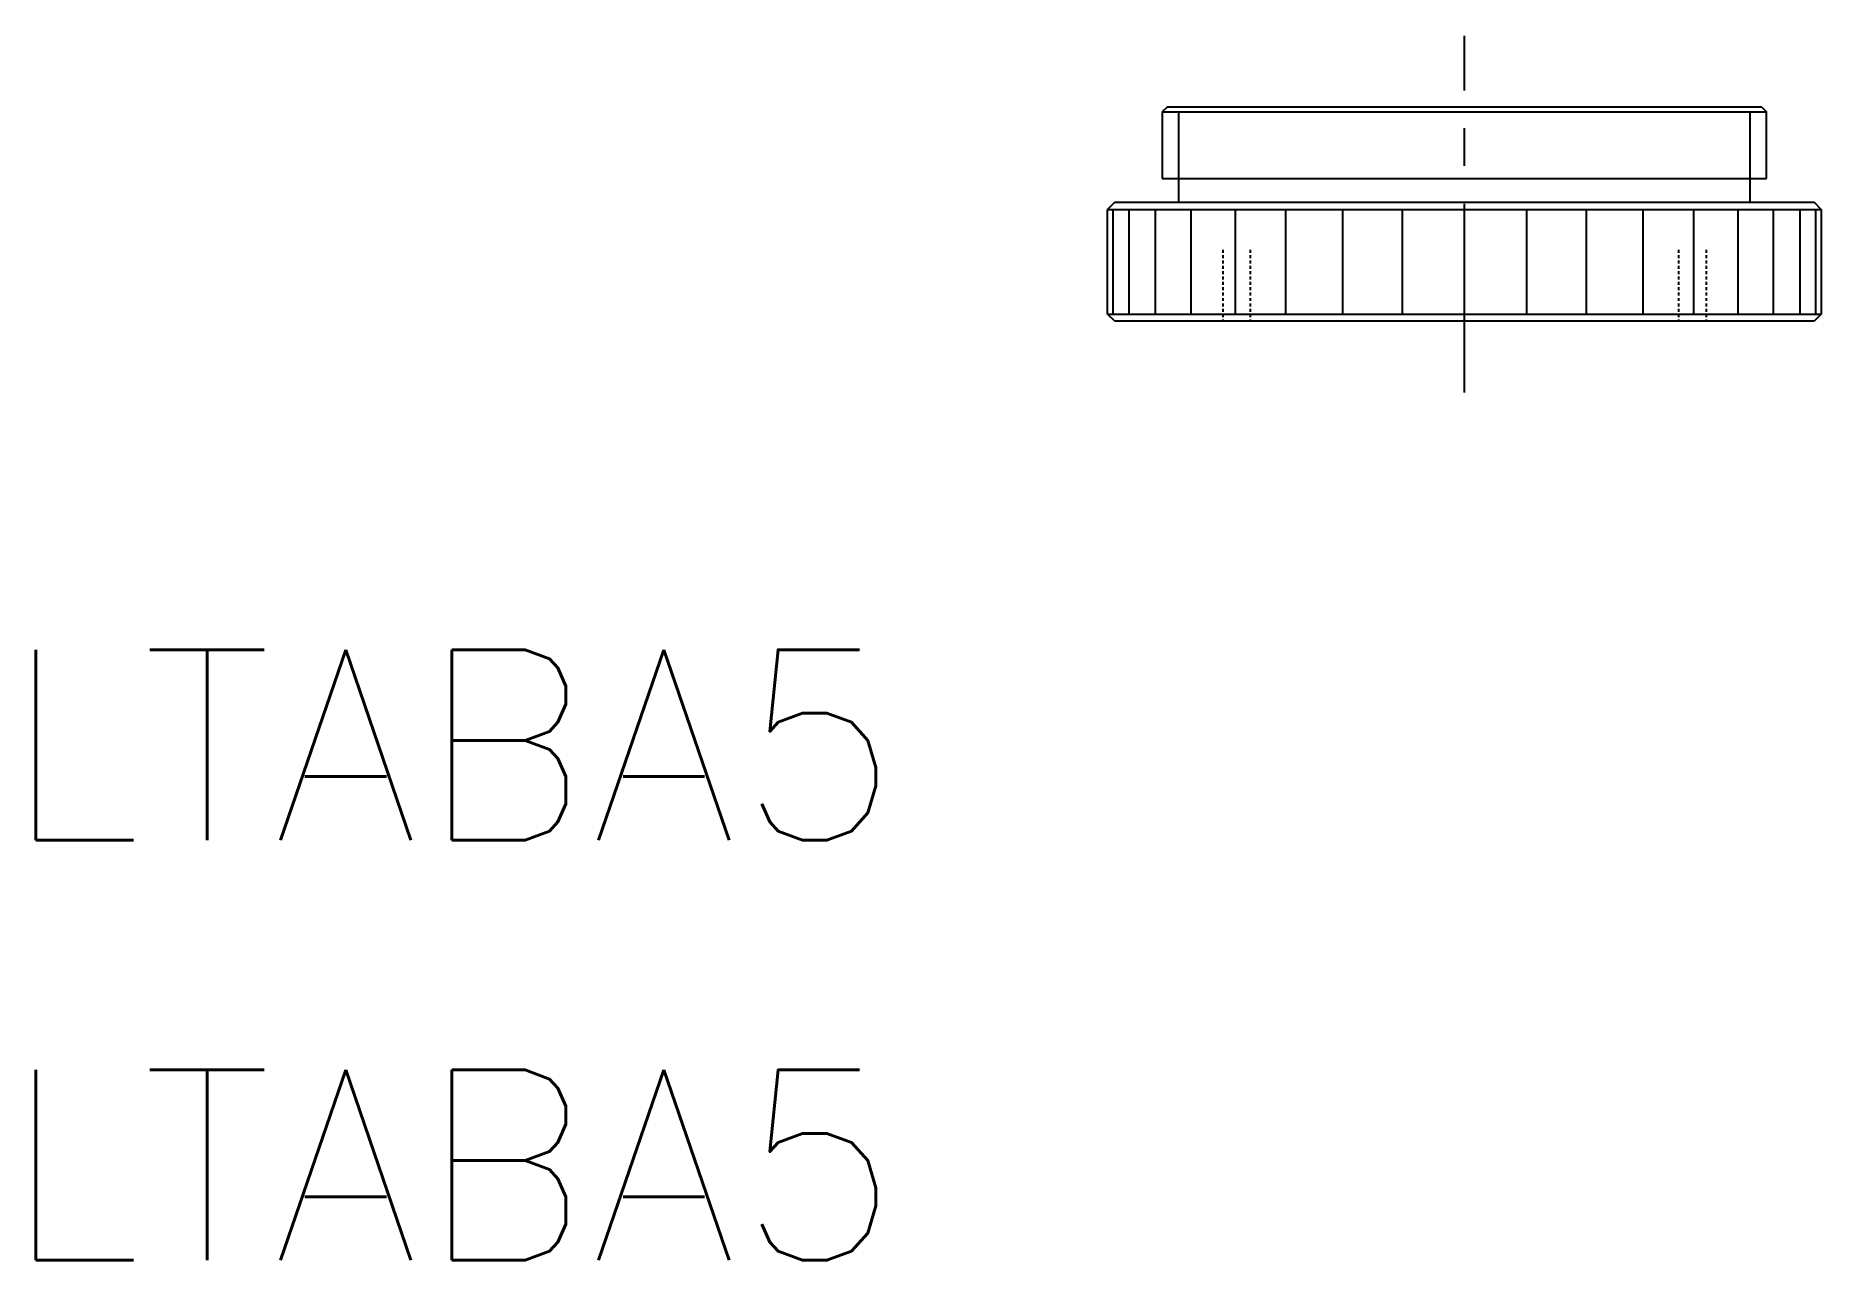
# Model space of a CAD drawing. Extents: x 14.7 to 89.8, y 32.5 to 84.
import ezdxf

# ---------------------------------------------------------------- set-up
doc = ezdxf.new("R2010")
doc.units = 0
doc.header["$LTSCALE"] = 0.25
doc.linetypes.add('CENTER', pattern=[50.8, 31.75, -6.35, 6.35, -6.35])
doc.linetypes.add('DASHED', pattern=[0.75, 0.5, -0.25])
doc.layers.get('0').update_dxf_attribs({"linetype": 'CONTINUOUS'})
doc.layers.add('CENTER', color=1, linetype='CENTER')
doc.styles.get("Standard").update_dxf_attribs({"font": 'txt.shx', "bigfont": 'extfont.shx'})

msp = doc.modelspace()

# ---------------------------------------------------------------- linework, layer by layer
at = {"linetype": 'CONTINUOUS'}
for p, q in [((62.252, 80.98), (62.052, 80.78)), ((62.052, 80.78), (62.052, 77.98)), ((86.752, 80.98), (62.252, 80.98)), ((87.252, 80.98), (86.752, 80.98)), ((87.252, 80.98), (87.452, 80.78)), ((87.452, 77.98), (87.452, 80.78)), ((62.052, 77.98), (87.452, 77.98)), ((62.752, 76.98), (62.752, 77.98)), ((86.752, 77.98), (86.752, 76.98)), ((60.052, 76.98), (59.752, 76.68)), ((59.752, 72.28), (59.752, 76.68)), ((60.052, 76.98), (89.452, 76.98)), ((89.752, 76.68), (89.452, 76.98)), ((89.752, 76.68), (89.752, 72.28)), ((60.052, 71.98), (59.752, 72.28)), ((89.752, 72.28), (89.452, 71.98)), ((89.452, 71.98), (60.052, 71.98))]:
    msp.add_line(p, q, dxfattribs=at)
at = {"color": 3, "linetype": 'CONTINUOUS'}
for p, q in [((62.052, 80.78), (87.452, 80.78)), ((62.752, 77.98), (62.752, 80.78)), ((86.752, 80.78), (86.752, 77.98)), ((59.752, 76.68), (89.752, 76.68)), ((59.98, 76.68), (59.98, 72.28)), ((60.656, 72.28), (60.656, 76.68)), ((61.761, 76.68), (61.761, 72.28)), ((63.261, 72.28), (63.261, 76.68)), ((65.11, 76.68), (65.11, 72.28)), ((67.252, 72.28), (67.252, 76.68)), ((69.621, 76.68), (69.621, 72.28)), ((72.147, 72.28), (72.147, 76.68)), ((74.752, 72.28), (74.752, 76.68)), ((77.356, 76.68), (77.356, 72.28)), ((79.882, 72.28), (79.882, 76.68)), ((82.252, 76.68), (82.252, 72.28)), ((84.393, 72.28), (84.393, 76.68)), ((86.242, 76.68), (86.242, 72.28)), ((87.742, 72.28), (87.742, 76.68)), ((88.847, 76.68), (88.847, 72.28)), ((89.524, 72.28), (89.524, 76.68)), ((59.752, 72.28), (89.752, 72.28))]:
    msp.add_line(p, q, dxfattribs=at)
at = {"color": 3, "linetype": 'DASHED'}
for p, q in [((64.592, 74.98), (64.592, 71.98)), ((65.752, 74.98), (65.752, 71.98)), ((83.752, 74.98), (83.752, 71.98)), ((84.912, 74.98), (84.912, 71.98))]:
    msp.add_line(p, q, dxfattribs=at)
at = {"layer": 'CENTER', "color": 1, "linetype": 'CENTER'}
msp.add_line((74.752, 68.98), (74.752, 83.98), dxfattribs=at)

# ---------------------------------------------------------------- texts
for p in [(13.331, 50.17), (13.331, 32.509)]:
    msp.add_text('LTABA5', height=8).set_placement(p)

doc.saveas('drawing.dxf')
